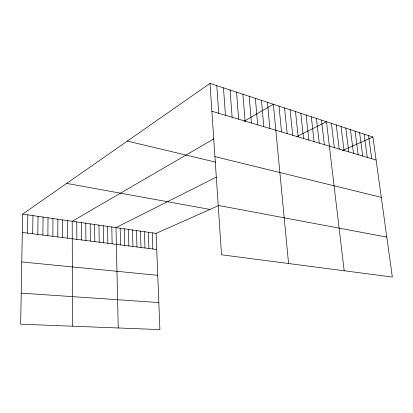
<?xml version="1.0" encoding="UTF-8"?>
<svg xmlns="http://www.w3.org/2000/svg" width="413" height="413" viewBox="0 0 413 413"><rect width="100%" height="100%" fill="white"/><g stroke="black" fill="none" stroke-linecap="round" stroke-linejoin="round"><path stroke-width="0.62" d="M62.657 237.558L62.668 219.902M57.784 236.938L57.83 219.205M52.864 236.319L52.952 218.498M47.898 235.689L48.022 217.785M42.88 235.049L43.045 217.068M37.815 234.408L38.017 216.34M32.694 233.758L32.942 215.607M27.526 233.102L27.816 214.868M210.005 83.411L221.523 254.79L392.35 277.046L372.908 136.997L210.005 83.411L22.638 214.12L20.65 324.195L159.898 329.589L156.088 233.391L218.338 205.715M213.98 138.794L72.198 221.28L72.564 326.208M243.959 121.355L273.36 104.252L288.563 263.525M216.267 177.162L115.991 227.604L118.237 327.974M296.875 136.61L326.471 121.721L344.174 270.768M342.444 150.538L372.908 136.997M21.213 293.122L158.824 302.553M21.775 261.94L157.745 275.326M22.307 232.442L156.723 249.488M22.638 214.12L156.088 233.391M66.674 183.398L210 209.422M218.203 205.395L386.805 237.103M127.338 141.081L215.653 162.139M214.925 156.63L381.287 197.342M211.879 111.247L376.104 160.027M368.53 135.557L371.7 158.721M364.09 134.096L367.24 157.394M359.599 132.619L362.722 156.052M355.051 131.122L358.143 154.694M350.441 129.605L353.507 153.316M345.774 128.071L348.804 151.922M341.045 126.517L344.044 150.508M336.249 124.938L339.218 149.072M331.396 123.342L334.329 147.622M321.484 120.08L324.35 144.653M316.425 118.417L319.254 143.141M311.304 116.729L314.092 141.607M306.105 115.02L308.857 140.053M300.84 113.291L303.545 138.474M295.496 111.531L298.16 136.879M290.076 109.75L292.703 135.252M284.583 107.943L287.164 133.611M279.012 106.11L281.542 131.938M267.448 102.305L269.88 128.474M261.45 100.333L263.83 126.677M255.363 98.33L257.681 124.85M249.178 96.296L251.44 122.997M242.901 94.231L245.105 121.117M236.525 92.135L238.668 119.202M230.051 90.003L232.127 117.261M223.474 87.84L225.488 115.289M216.794 85.641L218.735 113.286M152.232 232.839L152.841 248.993M148.339 232.276L148.928 248.497M144.416 231.708L144.984 247.996M140.461 231.135L140.998 247.495M136.471 230.562L136.982 246.984M132.449 229.979L132.934 246.468M128.386 229.396L128.846 245.952M124.292 228.802L124.721 245.43M120.162 228.203L120.565 244.904M111.789 226.995L112.135 243.83M107.545 226.381L107.86 243.293M103.265 225.766L103.549 242.746M98.944 225.142L99.203 242.194M94.587 224.512L94.814 241.636M90.194 223.877L90.385 241.073M85.754 223.237L85.914 240.505M81.278 222.592L81.407 239.938M76.756 221.936L76.854 239.359M67.453 220.594L67.479 238.172"/></g></svg>
